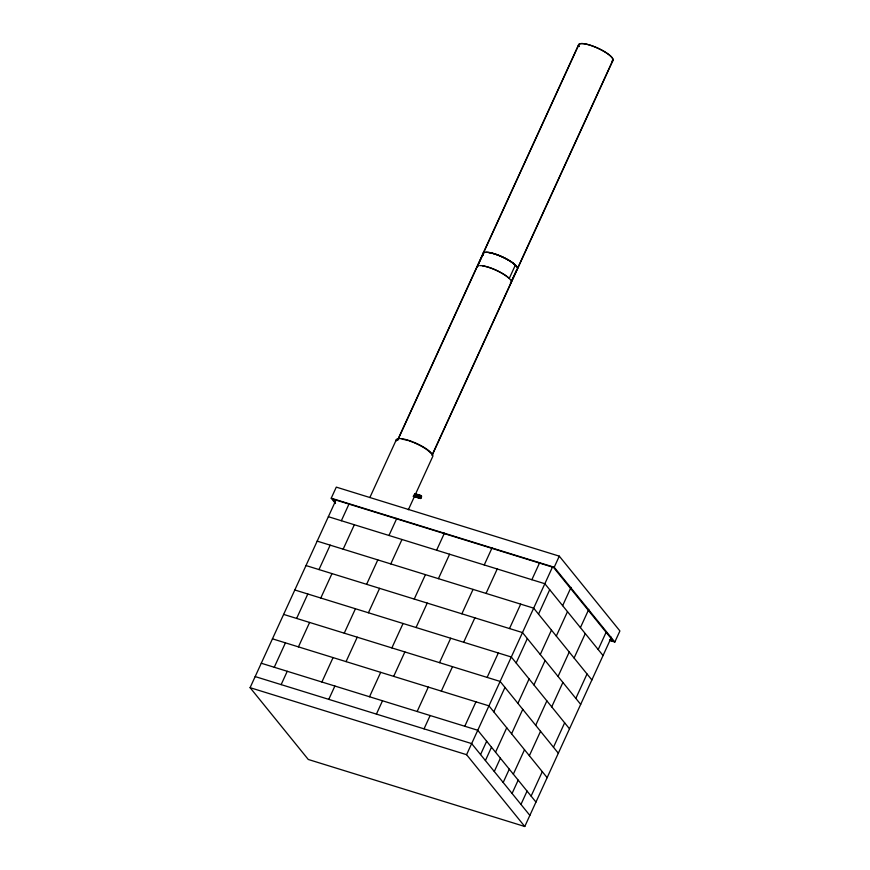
<?xml version="1.0" encoding="UTF-8"?>
<svg xmlns="http://www.w3.org/2000/svg" width="870" height="870" viewBox="0 0 870 870"><rect width="100%" height="100%" fill="white"/><g stroke="black" fill="none" stroke-linecap="round" stroke-linejoin="round"><path stroke-width="1.3" d="M420.003 497.607L421.385 495.759A1.512 0.663 -72.8 0 1 421.265 497.683C419.634 500.109 417.034 494.486 414.044 495.759M335.494 503.491L331.22 498.216L336.298 487.124L559.29 556.147L619.908 630.946L614.829 642.049L609.642 640.44M611.436 637.221L524.773 826.5L308.284 759.477L250.092 687.67L336.19 499.608M274.257 667.268L285.436 642.843M296.626 618.429L307.806 594.003M318.985 569.578L330.165 545.153M341.355 520.728L349.174 503.632M281.151 684.614L287.252 671.292M298.432 646.867L309.611 622.442M320.791 598.027L331.981 573.602M343.161 549.177L354.34 524.751M369.859 497.531L396.405 439.557M397.557 440.155L578.496 44.968M397.721 440.231L578.659 45.033M321.889 682.015L333.069 657.589M344.248 633.164L355.438 608.75M366.618 584.325L377.797 559.899M388.977 535.474L396.807 518.379M516.693 269.809L511.147 281.923A18.585 4.72 24.6 0 1 510.396 282.924M432.031 455.151L612.969 59.965M432.194 455.217L613.132 60.03M408.356 509.755L432.64 456.717A20.075 5.089 24.6 0 0 415.175 442.852A20.075 5.089 24.6 0 0 396.231 440.938M328.773 699.36L334.874 686.038M346.064 661.613L357.244 637.188M368.423 612.763L379.603 588.337M390.782 563.923L401.973 539.498M369.511 696.761L380.701 672.336M391.881 647.911L403.06 623.486M414.24 599.071L425.43 574.646M436.609 550.221L444.439 533.125M376.405 714.107L382.506 700.785M393.686 676.36L404.865 651.934M416.056 627.509L427.235 603.084M438.415 578.659L449.594 554.244M417.143 711.508L428.323 687.082M439.513 662.657L450.693 638.232M461.872 613.807L473.052 589.392M484.242 564.967L492.061 547.872M424.038 728.853L430.139 715.531M441.318 691.106L452.498 666.681M463.677 642.256L474.868 617.83M486.047 593.405L497.227 568.98M464.776 726.254L475.955 701.829M487.135 677.404L498.314 652.979M509.505 628.553L520.684 604.128M531.864 579.714L539.694 562.607M524.773 826.5L466.581 754.692L552.678 566.631M614.829 642.049L554.212 567.251L559.29 556.147M493.79 711.834L504.981 687.409M516.16 662.983L527.34 638.558M538.519 614.133L549.709 589.719M480.555 754.562L486.656 741.24M485.406 760.543L491.506 747.221M495.541 752.213L506.731 727.788M517.911 703.362L529.09 678.937M540.27 654.523L551.46 630.097M562.64 605.672L571.024 587.348M494.29 771.516L500.391 758.194M511.582 733.769L522.761 709.344M533.941 684.929L545.12 660.504M556.3 636.079L567.49 611.654M503.186 782.489L509.287 769.167M513.333 774.148L524.512 749.733M535.692 725.308L546.871 700.883M558.051 676.458L569.241 652.032M580.42 627.607L588.805 609.294M512.082 793.462L518.172 780.14M529.362 755.715L540.542 731.289M551.721 706.864L562.901 682.439M574.091 658.014L585.271 633.599M520.967 804.424L527.068 791.102M531.113 796.093L542.293 771.668M553.472 747.243L564.652 722.818M575.842 698.403L587.022 673.978M598.201 649.553L606.031 632.457M415.11 493.79L421.243 495.65M414.914 493.877L421.385 495.759M414.707 494.062L420.656 495.9M414.512 494.323L420.46 496.161M414.337 494.649L420.286 496.487M414.196 495.008L420.145 496.857M414.098 495.389L420.047 497.238M414.055 496.096L420.003 497.944M414.827 496.4L420.895 498.271M413.413 496.204L420.688 498.456M413.217 496.291L420.493 498.543M331.22 498.216L554.212 567.251M328.36 516.704L544.859 583.726L603.051 655.534M317.18 541.129L533.669 608.152L591.872 679.959M609.489 640.026L613.339 641.212L553.527 567.414L332.71 499.054L335.265 502.218M306.001 565.554L522.489 632.577L580.692 704.385M294.81 589.98L511.31 657.002L569.502 728.81M283.631 614.405L500.13 681.428L558.322 753.224M272.451 638.83L488.94 705.853L547.143 777.649M261.272 663.244L477.76 730.267L535.963 802.075M255.171 676.577L471.66 743.589L529.863 815.397M250.092 687.67L466.581 754.692M402.157 439.23A18.933 4.807 24.6 0 1 408.454 440.655M409.531 440.992A18.933 4.807 24.6 0 1 412.869 442.21M413.989 442.667A18.933 4.807 24.6 0 1 430.759 453.161M483.1 253.746A18.759 4.763 24.6 0 1 483.861 252.735M485.754 252.3A18.759 4.763 24.6 0 1 503.186 257.324A18.759 4.763 24.6 0 1 517.008 267.144M579.061 46.556A18.759 4.763 24.6 0 1 596.515 47.6A18.933 4.807 24.6 0 1 612.36 61.052M612.197 60.976A18.759 4.763 24.6 0 0 596.515 47.6A18.933 4.807 24.6 0 0 578.898 46.501M483.35 255.214A18.933 4.807 24.6 0 1 498.695 255.323A18.933 4.807 24.6 0 1 517.574 268.743M484.024 252.811A18.585 4.72 24.6 0 0 483.263 253.812L477.162 267.133A18.585 4.72 24.6 0 1 477.924 266.133M488.733 252.55A18.585 4.72 24.6 0 1 515.323 265.187L509.222 278.509A18.585 4.72 24.6 0 0 482.632 265.872M476.999 267.068A18.759 4.763 24.6 0 1 477.771 266.057M479.653 265.622A18.759 4.763 24.6 0 1 497.085 270.646A18.759 4.763 24.6 0 1 510.907 280.466M511.31 281.989A18.759 4.763 24.6 0 1 510.549 283.011"/></g></svg>
